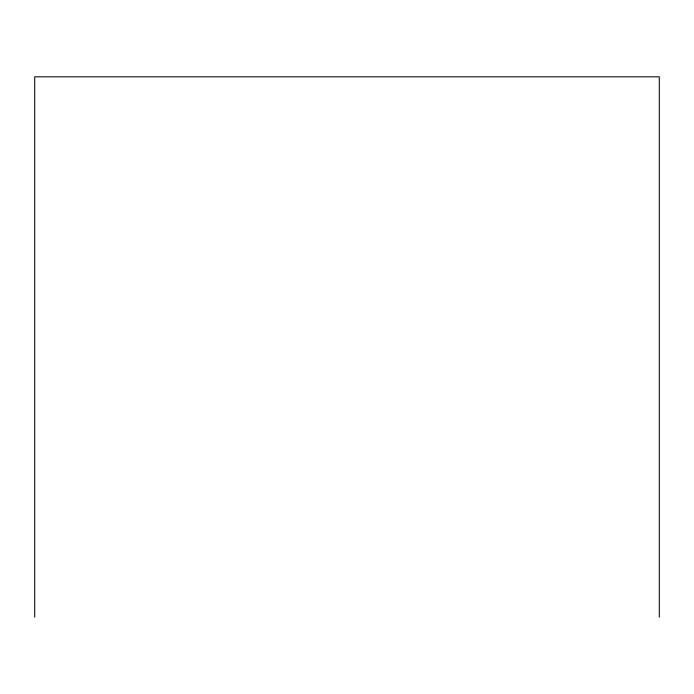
<?xml version="1.0" encoding="UTF-8"?>
<svg xmlns="http://www.w3.org/2000/svg" width="694" height="694" viewBox="0 0 694 694"><rect width="100%" height="100%" fill="white"/><g stroke="black" fill="none" stroke-linecap="round" stroke-linejoin="round"><path stroke-width="1.04" d="M659.3 617.183L659.3 76.817L34.7 76.817L34.7 617.183"/></g></svg>
